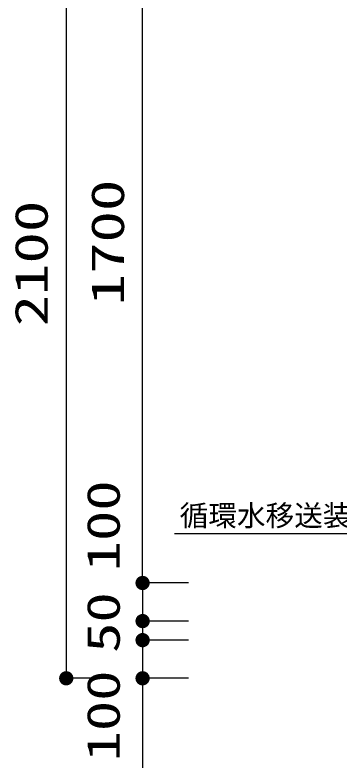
# Model space of a CAD drawing. Units: millimetres, scale not verified. Extents: x -10482 to 6837, y -7144 to 4933.
# Drawn here: x -2439 to -1588, y -4699 to -2724 of the extents above; entities that cross this region are included whole.
import ezdxf
from ezdxf.enums import TextEntityAlignment as Align

# ---------------------------------------------------------------- set-up
doc = ezdxf.new("R2010")
doc.units = ezdxf.units.MM
doc.header["$LTSCALE"] = 30
doc.layers.add('0-1_KIKI', color=3, linetype='Continuous', lineweight=25)
doc.layers.add('0-6_SUNPO', color=7, linetype='Continuous', lineweight=25)
doc.styles.add('MS Gothic', font='')
doc.styles.add('ＭＳ ゴシック', font='')
doc.styles.get('MS Gothic').set_extended_font_data('MS Gothic')
doc.styles.get('ＭＳ ゴシック').set_extended_font_data('MS Gothic')

msp = doc.modelspace()

# ---------------------------------------------------------------- linework, layer by layer
at = {"layer": '0-1_KIKI', "color": 4}
msp.add_line((-1494.26, -4085.09), (-2021.29, -4085.09), dxfattribs=at)
at = {"layer": '0-6_SUNPO', "color": 4}
for p, q in [((-2305.2, -2363.68), (-2305.2, -4463.68)), ((-2105.2, -4213.67), (-2105.2, -2513.68)), ((-1985.2, -4213.67), (-2105.2, -4213.67)), ((-2105.2, -4213.67), (-2105.2, -4313.67)), ((-1985.2, -4213.67), (-2105.2, -4213.67)), ((-1985.2, -4313.67), (-2105.2, -4313.67)), ((-1985.2, -4313.67), (-2105.2, -4313.67)), ((-2105.2, -4313.67), (-2105.2, -4363.67)), ((-1985.2, -4363.67), (-2105.2, -4363.67)), ((-1985.2, -4363.67), (-2105.2, -4363.67)), ((-2105.2, -4363.67), (-2105.2, -4463.67)), ((-2185.2, -4463.68), (-2305.2, -4463.68)), ((-1985.2, -4463.67), (-2105.2, -4463.67)), ((-2105.2, -4463.67), (-2105.2, -4698.91))]:
    msp.add_line(p, q, dxfattribs=at)
at = {"layer": '0-6_SUNPO'}
for points in [[(-2122.52, -4206.5), (-2105.2, -4213.67), (-2123.59, -4210.02)], [(-2122.52, -4206.5), (-2105.2, -4213.67), (-2123.59, -4210.02)], [(-2120.79, -4203.26), (-2105.2, -4213.67), (-2122.52, -4206.5)], [(-2120.79, -4203.26), (-2105.2, -4213.67), (-2122.52, -4206.5)], [(-2118.45, -4200.42), (-2105.2, -4213.67), (-2120.79, -4203.26)], [(-2118.45, -4200.42), (-2105.2, -4213.67), (-2120.79, -4203.26)], [(-2115.61, -4198.08), (-2105.2, -4213.67), (-2118.45, -4200.42)], [(-2115.61, -4198.08), (-2105.2, -4213.67), (-2118.45, -4200.42)], [(-2112.37, -4196.35), (-2105.2, -4213.67), (-2115.61, -4198.08)], [(-2112.37, -4196.35), (-2105.2, -4213.67), (-2115.61, -4198.08)], [(-2108.85, -4195.28), (-2105.2, -4213.67), (-2112.37, -4196.35)], [(-2108.85, -4195.28), (-2105.2, -4213.67), (-2112.37, -4196.35)], [(-2105.2, -4194.92), (-2105.2, -4213.67), (-2108.85, -4195.28)], [(-2105.2, -4194.92), (-2105.2, -4213.67), (-2108.85, -4195.28)], [(-2101.54, -4195.28), (-2105.2, -4213.67), (-2105.2, -4194.92)], [(-2101.54, -4195.28), (-2105.2, -4213.67), (-2105.2, -4194.92)], [(-2098.02, -4196.35), (-2105.2, -4213.67), (-2101.54, -4195.28)], [(-2098.02, -4196.35), (-2105.2, -4213.67), (-2101.54, -4195.28)], [(-2094.78, -4198.08), (-2105.2, -4213.67), (-2098.02, -4196.35)], [(-2094.78, -4198.08), (-2105.2, -4213.67), (-2098.02, -4196.35)], [(-2091.94, -4200.42), (-2105.2, -4213.67), (-2094.78, -4198.08)], [(-2091.94, -4200.42), (-2105.2, -4213.67), (-2094.78, -4198.08)], [(-2089.61, -4203.26), (-2105.2, -4213.67), (-2091.94, -4200.42)], [(-2089.61, -4203.26), (-2105.2, -4213.67), (-2091.94, -4200.42)], [(-2087.87, -4206.5), (-2105.2, -4213.67), (-2089.61, -4203.26)], [(-2087.87, -4206.5), (-2105.2, -4213.67), (-2089.61, -4203.26)], [(-2086.81, -4210.02), (-2105.2, -4213.67), (-2087.87, -4206.5)], [(-2086.81, -4210.02), (-2105.2, -4213.67), (-2087.87, -4206.5)], [(-2123.59, -4210.02), (-2105.2, -4213.67), (-2123.95, -4213.67)], [(-2123.59, -4210.02), (-2105.2, -4213.67), (-2123.95, -4213.67)], [(-2123.95, -4213.67), (-2105.2, -4213.67), (-2123.59, -4217.33)], [(-2123.95, -4213.67), (-2105.2, -4213.67), (-2123.59, -4217.33)], [(-2123.59, -4217.33), (-2105.2, -4213.67), (-2122.52, -4220.85)], [(-2123.59, -4217.33), (-2105.2, -4213.67), (-2122.52, -4220.85)], [(-2122.52, -4220.85), (-2105.2, -4213.67), (-2120.79, -4224.09)], [(-2122.52, -4220.85), (-2105.2, -4213.67), (-2120.79, -4224.09)], [(-2120.79, -4224.09), (-2105.2, -4213.67), (-2118.45, -4226.93)], [(-2120.79, -4224.09), (-2105.2, -4213.67), (-2118.45, -4226.93)], [(-2118.45, -4226.93), (-2105.2, -4213.67), (-2115.61, -4229.26)], [(-2118.45, -4226.93), (-2105.2, -4213.67), (-2115.61, -4229.26)], [(-2115.61, -4229.26), (-2105.2, -4213.67), (-2112.37, -4231)], [(-2115.61, -4229.26), (-2105.2, -4213.67), (-2112.37, -4231)], [(-2112.37, -4231), (-2105.2, -4213.67), (-2108.85, -4232.06)], [(-2112.37, -4231), (-2105.2, -4213.67), (-2108.85, -4232.06)], [(-2108.85, -4232.06), (-2105.2, -4213.67), (-2105.2, -4232.42)], [(-2108.85, -4232.06), (-2105.2, -4213.67), (-2105.2, -4232.42)], [(-2086.45, -4213.67), (-2105.2, -4213.67), (-2086.81, -4210.02)], [(-2086.45, -4213.67), (-2105.2, -4213.67), (-2086.81, -4210.02)], [(-2105.2, -4232.42), (-2105.2, -4213.67), (-2101.54, -4232.06)], [(-2101.54, -4232.06), (-2105.2, -4213.67), (-2098.02, -4231)], [(-2098.02, -4231), (-2105.2, -4213.67), (-2094.78, -4229.26)], [(-2094.78, -4229.26), (-2105.2, -4213.67), (-2091.94, -4226.93)], [(-2091.94, -4226.93), (-2105.2, -4213.67), (-2089.61, -4224.09)], [(-2089.61, -4224.09), (-2105.2, -4213.67), (-2087.87, -4220.85)], [(-2087.87, -4220.85), (-2105.2, -4213.67), (-2086.81, -4217.33)], [(-2086.81, -4217.33), (-2105.2, -4213.67), (-2086.45, -4213.67)], [(-2105.2, -4232.42), (-2105.2, -4213.67), (-2101.54, -4232.06)], [(-2101.54, -4232.06), (-2105.2, -4213.67), (-2098.02, -4231)], [(-2098.02, -4231), (-2105.2, -4213.67), (-2094.78, -4229.26)], [(-2094.78, -4229.26), (-2105.2, -4213.67), (-2091.94, -4226.93)], [(-2091.94, -4226.93), (-2105.2, -4213.67), (-2089.61, -4224.09)], [(-2089.61, -4224.09), (-2105.2, -4213.67), (-2087.87, -4220.85)], [(-2087.87, -4220.85), (-2105.2, -4213.67), (-2086.81, -4217.33)], [(-2086.81, -4217.33), (-2105.2, -4213.67), (-2086.45, -4213.67)], [(-2120.79, -4303.26), (-2105.2, -4313.67), (-2122.52, -4306.5)], [(-2120.79, -4303.26), (-2105.2, -4313.67), (-2122.52, -4306.5)], [(-2118.45, -4300.42), (-2105.2, -4313.67), (-2120.79, -4303.26)], [(-2118.45, -4300.42), (-2105.2, -4313.67), (-2120.79, -4303.26)], [(-2115.61, -4298.08), (-2105.2, -4313.67), (-2118.45, -4300.42)], [(-2115.61, -4298.08), (-2105.2, -4313.67), (-2118.45, -4300.42)], [(-2112.37, -4296.35), (-2105.2, -4313.67), (-2115.61, -4298.08)], [(-2112.37, -4296.35), (-2105.2, -4313.67), (-2115.61, -4298.08)], [(-2108.85, -4295.28), (-2105.2, -4313.67), (-2112.37, -4296.35)], [(-2108.85, -4295.28), (-2105.2, -4313.67), (-2112.37, -4296.35)], [(-2105.2, -4294.92), (-2105.2, -4313.67), (-2108.85, -4295.28)], [(-2105.2, -4294.92), (-2105.2, -4313.67), (-2108.85, -4295.28)], [(-2101.54, -4295.28), (-2105.2, -4313.67), (-2105.2, -4294.92)], [(-2101.54, -4295.28), (-2105.2, -4313.67), (-2105.2, -4294.92)], [(-2098.02, -4296.35), (-2105.2, -4313.67), (-2101.54, -4295.28)], [(-2098.02, -4296.35), (-2105.2, -4313.67), (-2101.54, -4295.28)], [(-2094.78, -4298.08), (-2105.2, -4313.67), (-2098.02, -4296.35)], [(-2094.78, -4298.08), (-2105.2, -4313.67), (-2098.02, -4296.35)], [(-2091.94, -4300.42), (-2105.2, -4313.67), (-2094.78, -4298.08)], [(-2091.94, -4300.42), (-2105.2, -4313.67), (-2094.78, -4298.08)], [(-2089.61, -4303.26), (-2105.2, -4313.67), (-2091.94, -4300.42)], [(-2089.61, -4303.26), (-2105.2, -4313.67), (-2091.94, -4300.42)], [(-2087.87, -4306.5), (-2105.2, -4313.67), (-2089.61, -4303.26)], [(-2087.87, -4306.5), (-2105.2, -4313.67), (-2089.61, -4303.26)], [(-2123.59, -4310.02), (-2105.2, -4313.67), (-2123.95, -4313.67)], [(-2123.59, -4310.02), (-2105.2, -4313.67), (-2123.95, -4313.67)], [(-2123.95, -4313.67), (-2105.2, -4313.67), (-2123.59, -4317.33)], [(-2123.95, -4313.67), (-2105.2, -4313.67), (-2123.59, -4317.33)], [(-2122.52, -4306.5), (-2105.2, -4313.67), (-2123.59, -4310.02)], [(-2122.52, -4306.5), (-2105.2, -4313.67), (-2123.59, -4310.02)], [(-2123.59, -4317.33), (-2105.2, -4313.67), (-2122.52, -4320.85)], [(-2123.59, -4317.33), (-2105.2, -4313.67), (-2122.52, -4320.85)], [(-2122.52, -4320.85), (-2105.2, -4313.67), (-2120.79, -4324.09)], [(-2122.52, -4320.85), (-2105.2, -4313.67), (-2120.79, -4324.09)], [(-2120.79, -4324.09), (-2105.2, -4313.67), (-2118.45, -4326.93)], [(-2120.79, -4324.09), (-2105.2, -4313.67), (-2118.45, -4326.93)], [(-2118.45, -4326.93), (-2105.2, -4313.67), (-2115.61, -4329.26)], [(-2118.45, -4326.93), (-2105.2, -4313.67), (-2115.61, -4329.26)], [(-2115.61, -4329.26), (-2105.2, -4313.67), (-2112.37, -4331)], [(-2115.61, -4329.26), (-2105.2, -4313.67), (-2112.37, -4331)], [(-2112.37, -4331), (-2105.2, -4313.67), (-2108.85, -4332.06)], [(-2112.37, -4331), (-2105.2, -4313.67), (-2108.85, -4332.06)], [(-2108.85, -4332.06), (-2105.2, -4313.67), (-2105.2, -4332.42)], [(-2108.85, -4332.06), (-2105.2, -4313.67), (-2105.2, -4332.42)], [(-2086.81, -4310.02), (-2105.2, -4313.67), (-2087.87, -4306.5)], [(-2086.81, -4310.02), (-2105.2, -4313.67), (-2087.87, -4306.5)], [(-2086.45, -4313.67), (-2105.2, -4313.67), (-2086.81, -4310.02)], [(-2086.45, -4313.67), (-2105.2, -4313.67), (-2086.81, -4310.02)], [(-2105.2, -4332.42), (-2105.2, -4313.67), (-2101.54, -4332.06)], [(-2101.54, -4332.06), (-2105.2, -4313.67), (-2098.02, -4331)], [(-2098.02, -4331), (-2105.2, -4313.67), (-2094.78, -4329.26)], [(-2094.78, -4329.26), (-2105.2, -4313.67), (-2091.94, -4326.93)], [(-2091.94, -4326.93), (-2105.2, -4313.67), (-2089.61, -4324.09)], [(-2089.61, -4324.09), (-2105.2, -4313.67), (-2087.87, -4320.85)], [(-2087.87, -4320.85), (-2105.2, -4313.67), (-2086.81, -4317.33)], [(-2086.81, -4317.33), (-2105.2, -4313.67), (-2086.45, -4313.67)], [(-2105.2, -4332.42), (-2105.2, -4313.67), (-2101.54, -4332.06)], [(-2101.54, -4332.06), (-2105.2, -4313.67), (-2098.02, -4331)], [(-2098.02, -4331), (-2105.2, -4313.67), (-2094.78, -4329.26)], [(-2094.78, -4329.26), (-2105.2, -4313.67), (-2091.94, -4326.93)], [(-2091.94, -4326.93), (-2105.2, -4313.67), (-2089.61, -4324.09)], [(-2089.61, -4324.09), (-2105.2, -4313.67), (-2087.87, -4320.85)], [(-2087.87, -4320.85), (-2105.2, -4313.67), (-2086.81, -4317.33)], [(-2086.81, -4317.33), (-2105.2, -4313.67), (-2086.45, -4313.67)], [(-2108.85, -4345.28), (-2105.2, -4363.67), (-2112.37, -4346.35)], [(-2108.85, -4345.28), (-2105.2, -4363.67), (-2112.37, -4346.35)], [(-2105.2, -4344.92), (-2105.2, -4363.67), (-2108.85, -4345.28)], [(-2105.2, -4344.92), (-2105.2, -4363.67), (-2108.85, -4345.28)], [(-2101.54, -4345.28), (-2105.2, -4363.67), (-2105.2, -4344.92)], [(-2101.54, -4345.28), (-2105.2, -4363.67), (-2105.2, -4344.92)], [(-2098.02, -4346.35), (-2105.2, -4363.67), (-2101.54, -4345.28)], [(-2098.02, -4346.35), (-2105.2, -4363.67), (-2101.54, -4345.28)], [(-2123.59, -4360.02), (-2105.2, -4363.67), (-2123.95, -4363.67)], [(-2123.59, -4360.02), (-2105.2, -4363.67), (-2123.95, -4363.67)], [(-2123.95, -4363.67), (-2105.2, -4363.67), (-2123.59, -4367.33)], [(-2123.95, -4363.67), (-2105.2, -4363.67), (-2123.59, -4367.33)], [(-2122.52, -4356.5), (-2105.2, -4363.67), (-2123.59, -4360.02)], [(-2122.52, -4356.5), (-2105.2, -4363.67), (-2123.59, -4360.02)], [(-2123.59, -4367.33), (-2105.2, -4363.67), (-2122.52, -4370.85)], [(-2123.59, -4367.33), (-2105.2, -4363.67), (-2122.52, -4370.85)], [(-2120.79, -4353.26), (-2105.2, -4363.67), (-2122.52, -4356.5)], [(-2120.79, -4353.26), (-2105.2, -4363.67), (-2122.52, -4356.5)], [(-2122.52, -4370.85), (-2105.2, -4363.67), (-2120.79, -4374.09)], [(-2122.52, -4370.85), (-2105.2, -4363.67), (-2120.79, -4374.09)], [(-2118.45, -4350.42), (-2105.2, -4363.67), (-2120.79, -4353.26)], [(-2118.45, -4350.42), (-2105.2, -4363.67), (-2120.79, -4353.26)], [(-2120.79, -4374.09), (-2105.2, -4363.67), (-2118.45, -4376.93)], [(-2120.79, -4374.09), (-2105.2, -4363.67), (-2118.45, -4376.93)], [(-2115.61, -4348.08), (-2105.2, -4363.67), (-2118.45, -4350.42)], [(-2115.61, -4348.08), (-2105.2, -4363.67), (-2118.45, -4350.42)], [(-2118.45, -4376.93), (-2105.2, -4363.67), (-2115.61, -4379.26)], [(-2118.45, -4376.93), (-2105.2, -4363.67), (-2115.61, -4379.26)], [(-2112.37, -4346.35), (-2105.2, -4363.67), (-2115.61, -4348.08)], [(-2112.37, -4346.35), (-2105.2, -4363.67), (-2115.61, -4348.08)], [(-2115.61, -4379.26), (-2105.2, -4363.67), (-2112.37, -4381)], [(-2115.61, -4379.26), (-2105.2, -4363.67), (-2112.37, -4381)], [(-2112.37, -4381), (-2105.2, -4363.67), (-2108.85, -4382.06)], [(-2112.37, -4381), (-2105.2, -4363.67), (-2108.85, -4382.06)], [(-2108.85, -4382.06), (-2105.2, -4363.67), (-2105.2, -4382.42)], [(-2108.85, -4382.06), (-2105.2, -4363.67), (-2105.2, -4382.42)], [(-2094.78, -4348.08), (-2105.2, -4363.67), (-2098.02, -4346.35)], [(-2094.78, -4348.08), (-2105.2, -4363.67), (-2098.02, -4346.35)], [(-2091.94, -4350.42), (-2105.2, -4363.67), (-2094.78, -4348.08)], [(-2091.94, -4350.42), (-2105.2, -4363.67), (-2094.78, -4348.08)], [(-2089.61, -4353.26), (-2105.2, -4363.67), (-2091.94, -4350.42)], [(-2089.61, -4353.26), (-2105.2, -4363.67), (-2091.94, -4350.42)], [(-2087.87, -4356.5), (-2105.2, -4363.67), (-2089.61, -4353.26)], [(-2087.87, -4356.5), (-2105.2, -4363.67), (-2089.61, -4353.26)], [(-2086.81, -4360.02), (-2105.2, -4363.67), (-2087.87, -4356.5)], [(-2086.81, -4360.02), (-2105.2, -4363.67), (-2087.87, -4356.5)], [(-2086.45, -4363.67), (-2105.2, -4363.67), (-2086.81, -4360.02)], [(-2086.45, -4363.67), (-2105.2, -4363.67), (-2086.81, -4360.02)], [(-2105.2, -4382.42), (-2105.2, -4363.67), (-2101.54, -4382.06)], [(-2101.54, -4382.06), (-2105.2, -4363.67), (-2098.02, -4381)], [(-2098.02, -4381), (-2105.2, -4363.67), (-2094.78, -4379.26)], [(-2094.78, -4379.26), (-2105.2, -4363.67), (-2091.94, -4376.93)], [(-2091.94, -4376.93), (-2105.2, -4363.67), (-2089.61, -4374.09)], [(-2089.61, -4374.09), (-2105.2, -4363.67), (-2087.87, -4370.85)], [(-2087.87, -4370.85), (-2105.2, -4363.67), (-2086.81, -4367.33)], [(-2086.81, -4367.33), (-2105.2, -4363.67), (-2086.45, -4363.67)], [(-2105.2, -4382.42), (-2105.2, -4363.67), (-2101.54, -4382.06)], [(-2101.54, -4382.06), (-2105.2, -4363.67), (-2098.02, -4381)], [(-2098.02, -4381), (-2105.2, -4363.67), (-2094.78, -4379.26)], [(-2094.78, -4379.26), (-2105.2, -4363.67), (-2091.94, -4376.93)], [(-2091.94, -4376.93), (-2105.2, -4363.67), (-2089.61, -4374.09)], [(-2089.61, -4374.09), (-2105.2, -4363.67), (-2087.87, -4370.85)], [(-2087.87, -4370.85), (-2105.2, -4363.67), (-2086.81, -4367.33)], [(-2086.81, -4367.33), (-2105.2, -4363.67), (-2086.45, -4363.67)], [(-2323.59, -4460.02), (-2305.2, -4463.68), (-2323.95, -4463.68)], [(-2323.95, -4463.68), (-2305.2, -4463.68), (-2323.59, -4467.34)], [(-2322.52, -4456.51), (-2305.2, -4463.68), (-2323.59, -4460.02)], [(-2323.59, -4467.34), (-2305.2, -4463.68), (-2322.52, -4470.86)], [(-2320.79, -4453.26), (-2305.2, -4463.68), (-2322.52, -4456.51)], [(-2322.52, -4470.86), (-2305.2, -4463.68), (-2320.79, -4474.1)], [(-2318.45, -4450.42), (-2305.2, -4463.68), (-2320.79, -4453.26)], [(-2320.79, -4474.1), (-2305.2, -4463.68), (-2318.45, -4476.94)], [(-2315.61, -4448.09), (-2305.2, -4463.68), (-2318.45, -4450.42)], [(-2318.45, -4476.94), (-2305.2, -4463.68), (-2315.61, -4479.27)], [(-2312.37, -4446.36), (-2305.2, -4463.68), (-2315.61, -4448.09)], [(-2315.61, -4479.27), (-2305.2, -4463.68), (-2312.37, -4481)], [(-2308.85, -4445.29), (-2305.2, -4463.68), (-2312.37, -4446.36)], [(-2312.37, -4481), (-2305.2, -4463.68), (-2308.85, -4482.07)], [(-2305.2, -4444.93), (-2305.2, -4463.68), (-2308.85, -4445.29)], [(-2308.85, -4482.07), (-2305.2, -4463.68), (-2305.2, -4482.43)], [(-2301.54, -4445.29), (-2305.2, -4463.68), (-2305.2, -4444.93)], [(-2298.02, -4446.36), (-2305.2, -4463.68), (-2301.54, -4445.29)], [(-2294.78, -4448.09), (-2305.2, -4463.68), (-2298.02, -4446.36)], [(-2291.94, -4450.42), (-2305.2, -4463.68), (-2294.78, -4448.09)], [(-2289.61, -4453.26), (-2305.2, -4463.68), (-2291.94, -4450.42)], [(-2287.87, -4456.51), (-2305.2, -4463.68), (-2289.61, -4453.26)], [(-2286.81, -4460.02), (-2305.2, -4463.68), (-2287.87, -4456.51)], [(-2286.45, -4463.68), (-2305.2, -4463.68), (-2286.81, -4460.02)], [(-2305.2, -4482.43), (-2305.2, -4463.68), (-2301.54, -4482.07)], [(-2301.54, -4482.07), (-2305.2, -4463.68), (-2298.02, -4481)], [(-2298.02, -4481), (-2305.2, -4463.68), (-2294.78, -4479.27)], [(-2294.78, -4479.27), (-2305.2, -4463.68), (-2291.94, -4476.94)], [(-2291.94, -4476.94), (-2305.2, -4463.68), (-2289.61, -4474.1)], [(-2289.61, -4474.1), (-2305.2, -4463.68), (-2287.87, -4470.86)], [(-2287.87, -4470.86), (-2305.2, -4463.68), (-2286.81, -4467.34)], [(-2286.81, -4467.34), (-2305.2, -4463.68), (-2286.45, -4463.68)], [(-2123.59, -4460.02), (-2105.2, -4463.67), (-2123.95, -4463.67)], [(-2123.95, -4463.67), (-2105.2, -4463.67), (-2123.59, -4467.33)], [(-2122.52, -4456.5), (-2105.2, -4463.67), (-2123.59, -4460.02)], [(-2123.59, -4467.33), (-2105.2, -4463.67), (-2122.52, -4470.85)], [(-2120.79, -4453.26), (-2105.2, -4463.67), (-2122.52, -4456.5)], [(-2122.52, -4470.85), (-2105.2, -4463.67), (-2120.79, -4474.09)], [(-2118.45, -4450.42), (-2105.2, -4463.67), (-2120.79, -4453.26)], [(-2120.79, -4474.09), (-2105.2, -4463.67), (-2118.45, -4476.93)], [(-2115.61, -4448.08), (-2105.2, -4463.67), (-2118.45, -4450.42)], [(-2118.45, -4476.93), (-2105.2, -4463.67), (-2115.61, -4479.26)], [(-2112.37, -4446.35), (-2105.2, -4463.67), (-2115.61, -4448.08)], [(-2115.61, -4479.26), (-2105.2, -4463.67), (-2112.37, -4481)], [(-2108.85, -4445.28), (-2105.2, -4463.67), (-2112.37, -4446.35)], [(-2112.37, -4481), (-2105.2, -4463.67), (-2108.85, -4482.06)], [(-2105.2, -4444.92), (-2105.2, -4463.67), (-2108.85, -4445.28)], [(-2108.85, -4482.06), (-2105.2, -4463.67), (-2105.2, -4482.42)], [(-2101.54, -4445.28), (-2105.2, -4463.67), (-2105.2, -4444.92)], [(-2098.02, -4446.35), (-2105.2, -4463.67), (-2101.54, -4445.28)], [(-2094.78, -4448.08), (-2105.2, -4463.67), (-2098.02, -4446.35)], [(-2091.94, -4450.42), (-2105.2, -4463.67), (-2094.78, -4448.08)], [(-2089.61, -4453.26), (-2105.2, -4463.67), (-2091.94, -4450.42)], [(-2087.87, -4456.5), (-2105.2, -4463.67), (-2089.61, -4453.26)], [(-2086.81, -4460.02), (-2105.2, -4463.67), (-2087.87, -4456.5)], [(-2086.45, -4463.67), (-2105.2, -4463.67), (-2086.81, -4460.02)], [(-2105.2, -4482.42), (-2105.2, -4463.67), (-2101.54, -4482.06)], [(-2101.54, -4482.06), (-2105.2, -4463.67), (-2098.02, -4481)], [(-2098.02, -4481), (-2105.2, -4463.67), (-2094.78, -4479.26)], [(-2094.78, -4479.26), (-2105.2, -4463.67), (-2091.94, -4476.93)], [(-2091.94, -4476.93), (-2105.2, -4463.67), (-2089.61, -4474.09)], [(-2089.61, -4474.09), (-2105.2, -4463.67), (-2087.87, -4470.85)], [(-2087.87, -4470.85), (-2105.2, -4463.67), (-2086.81, -4467.33)], [(-2086.81, -4467.33), (-2105.2, -4463.67), (-2086.45, -4463.67)]]:
    msp.add_solid(points, dxfattribs=at)

# ---------------------------------------------------------------- texts
at = {"layer": '0-1_KIKI', "color": 4, "style": 'MS Gothic'}
msp.add_text('循環水移送装置', height=54.99, dxfattribs=at).set_placement((-2008, -4080.9), align=Align.BOTTOM_LEFT)
at = {"layer": '0-6_SUNPO', "color": 3, "style": 'ＭＳ ゴシック'}
for s, width, p in [('1700', 1.4, (-2127.7, -3485.39)), ('2100', 1.4, (-2327.7, -3540.54)), ('100', 1.35, (-2138.95, -4183.05)), ('50', 1.35, (-2138.95, -4396.96)), ('100', 1.35, (-2138.95, -4681.78))]:
    msp.add_text(s, height=86.59, rotation=90, dxfattribs=dict(at, width=width)).set_placement(p, align=Align.BOTTOM_LEFT)

doc.saveas('drawing.dxf')
